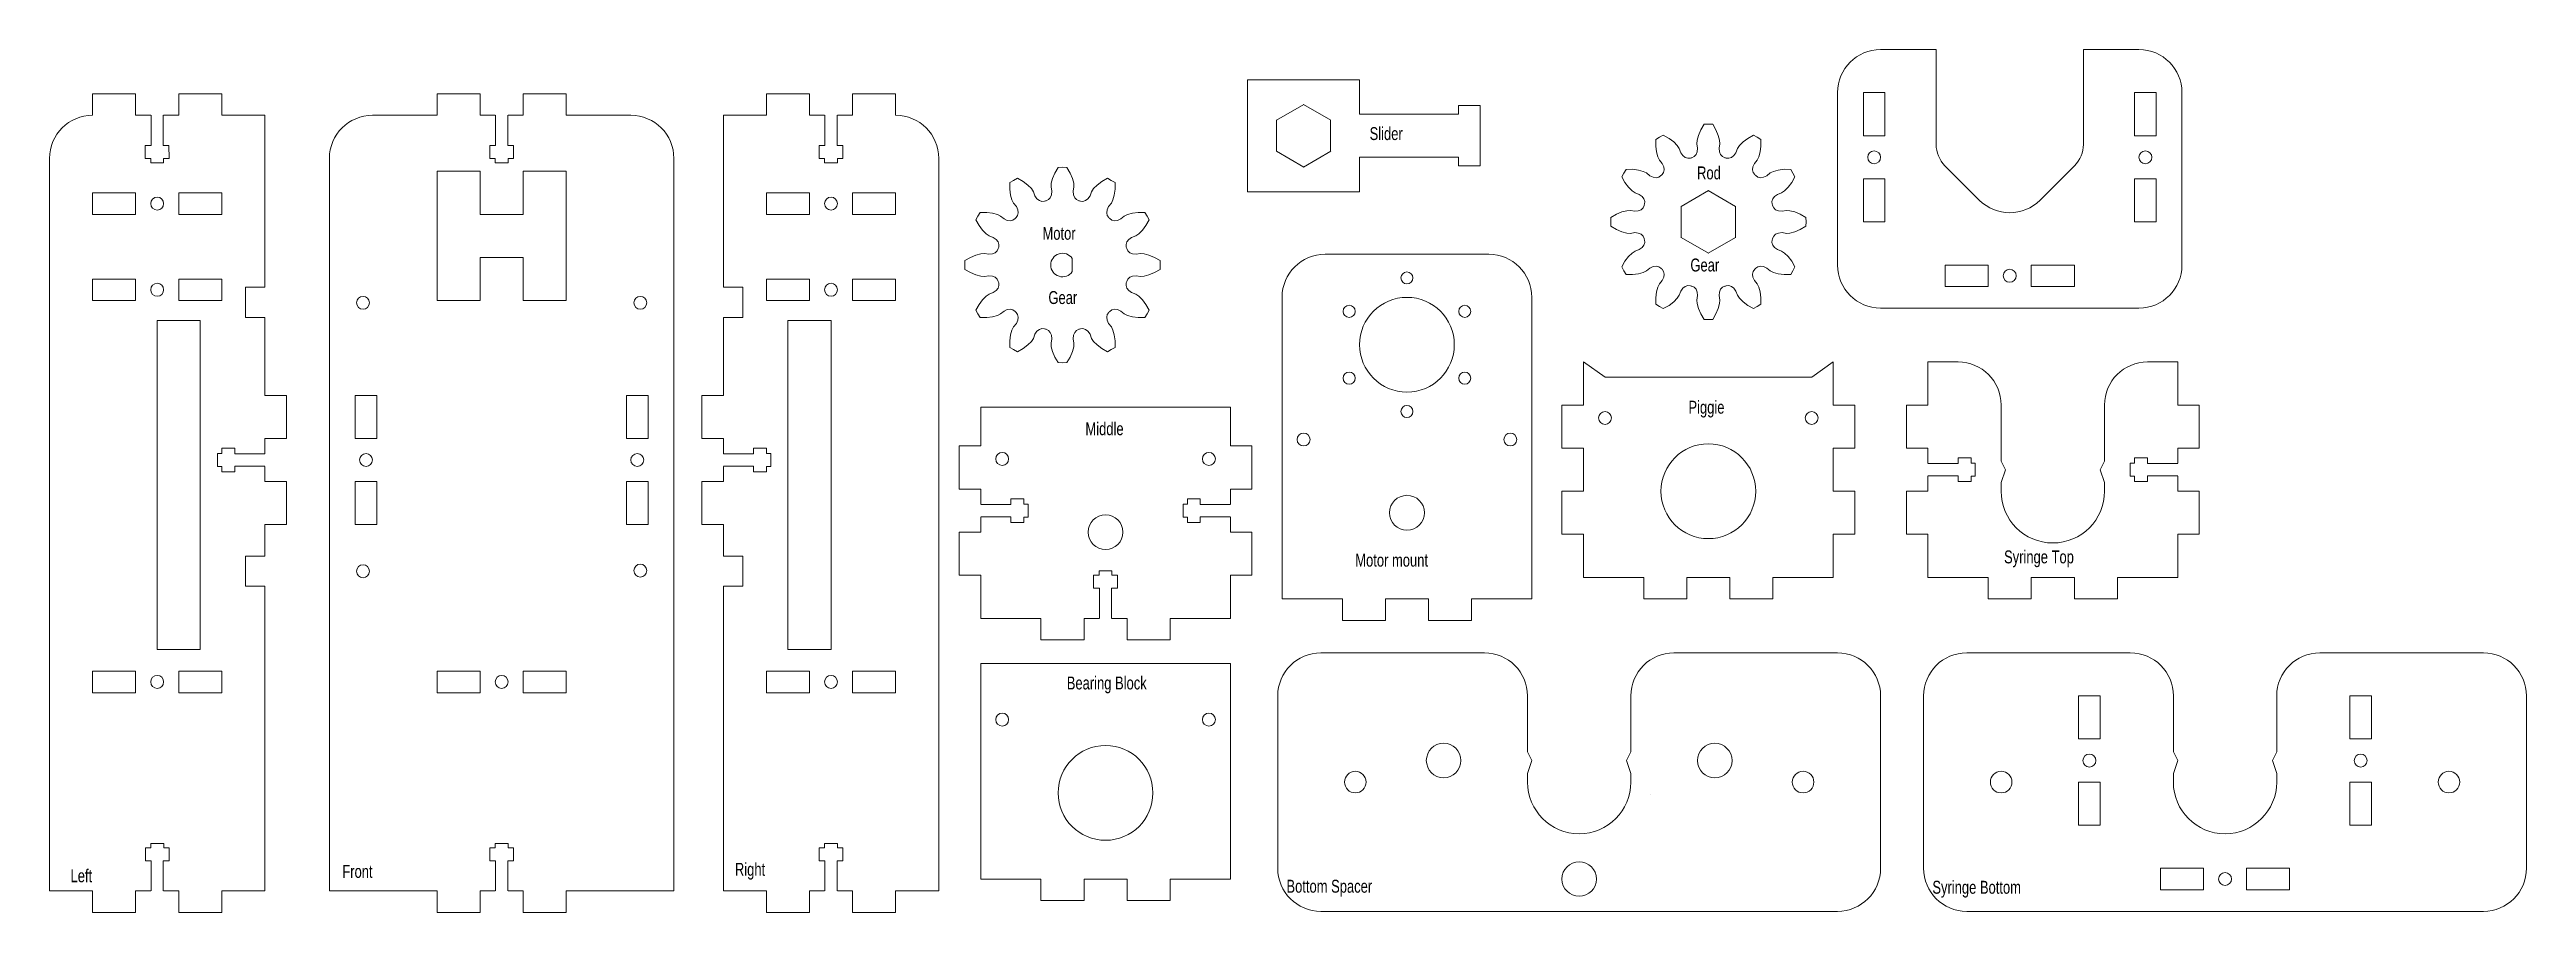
# Model space of a CAD drawing. Header units: millimetres. Extents: x -65 to 510, y -50 to 150.
import ezdxf

# ---------------------------------------------------------------- set-up
doc = ezdxf.new("R2010")
doc.units = ezdxf.units.MM
doc.layers.get('0').update_dxf_attribs({"linetype": 'CONTINUOUS', "lineweight": 0, "true_color": 0x000000})
for name, color, linetype, lineweight, true_color in [('bearing block', 7, 'CONTINUOUS', 0, 0x000000), ('bearing block text', 4, 'CONTINUOUS', 0, 0x00ffff), ('bottom spacer', 7, 'CONTINUOUS', 0, 0x000000), ('bottom spacer text', 4, 'CONTINUOUS', 0, 0x00ffff), ('front', 7, 'CONTINUOUS', 0, 0x000000), ('front text', 4, 'CONTINUOUS', 0, 0x00ffff), ('left', 7, 'CONTINUOUS', 0, 0x000000), ('left text', 4, 'CONTINUOUS', 0, 0x00ffff), ('middle', 7, 'CONTINUOUS', 0, 0x000000), ('middle text', 4, 'CONTINUOUS', 0, 0x00ffff), ('motor gear', 7, 'CONTINUOUS', 0, 0x000000), ('motor gear text', 4, 'CONTINUOUS', 0, 0x00ffff), ('motormount', 7, 'CONTINUOUS', 0, 0x000000), ('motormount text', 4, 'CONTINUOUS', 0, 0x00ffff), ('piggie', 7, 'CONTINUOUS', 0, 0x000000), ('piggie text', 4, 'CONTINUOUS', 0, 0x00ffff), ('right', 7, 'CONTINUOUS', 0, 0x000000), ('right text', 4, 'CONTINUOUS', 0, 0x00ffff), ('rod gear', 7, 'CONTINUOUS', 0, 0x000000), ('rod gear text', 4, 'CONTINUOUS', 0, 0x00ffff), ('slider', 7, 'CONTINUOUS', 0, 0x000000), ('slider text', 4, 'CONTINUOUS', 0, 0x00ffff), ('syringe bottom', 7, 'CONTINUOUS', 0, 0x000000), ('syringe bottom text', 4, 'CONTINUOUS', 0, 0x00ffff), ('syringe top', 7, 'CONTINUOUS', 0, 0x000000), ('syringe top text', 4, 'CONTINUOUS', 0, 0x00ffff), ('top', 7, 'CONTINUOUS', 0, 0x000000)]:
    doc.layers.add(name, color=color, linetype=linetype, lineweight=lineweight, true_color=true_color)
doc.styles.get("Standard").update_dxf_attribs({"font": 'txt', "width": 0.75})

# ---------------------------------------------------------------- blocks, each defined once
blk = doc.blocks.new('slots')
for p, q in [((-5, 2.5), (-15, 2.5)), ((-15, 2.5), (-15, -2.5)), ((-5, -2.5), (-5, 2.5)), ((5, 2.5), (15, 2.5)), ((5, -2.5), (5, 2.5)), ((15, 2.5), (15, -2.5)), ((-15, -2.5), (-5, -2.5)), ((5, -1.5), (5, -1.5)), ((15, -2.5), (5, -2.5))]:
    blk.add_line(p, q)
blk.add_circle((0, 0), 1.5)
blk = doc.blocks.new('tabs')
for p, q in [((-2.76, 7), (-2.76, 10)), ((-1.51, 10), (-2.76, 10)), ((-2.76, 7), (-1.41, 7)), ((1.49, 11), (-1.51, 11)), ((-1.51, 11), (-1.51, 10)), ((-1.41, 7), (-1.41, 0)), ((1.41, 0), (1.41, 7)), ((1.41, 7), (2.74, 7)), ((1.49, 10), (1.49, 11)), ((2.75, 10), (1.49, 10)), ((2.74, 7), (2.75, 10)), ((-15, 0), (-15, -5)), ((-5, 0), (-1.5, 0)), ((-5, -5), (-5, 0)), ((1.5, 0), (5, 0)), ((5, 0), (5, -5)), ((15, -5), (15, 0)), ((-15, -5), (-5, -5)), ((5, -5), (15, -5))]:
    blk.add_line(p, q)
blk = doc.blocks.new('tabs no ts')
for p, q in [((-5, 0), (5, 0)), ((-5, -5), (-5, 0)), ((-15, 0), (-15, -5)), ((-15, -5), (-5, -5)), ((5, 0), (5, -5)), ((5, -5), (15, -5)), ((15, -5), (15, 0))]:
    blk.add_line(p, q)

msp = doc.modelspace()

# ---------------------------------------------------------------- linework, layer by layer
msp.add_arc((170, 100), 2.73, 33.97889, 326.00488)
at = {"layer": 'bearing block'}
for p, q in [((151, 7.5), (151, -42.5)), ((151, 7.5), (209, 7.5)), ((209, 7.5), (209, -42.5)), ((151, -42.5), (165, -42.5)), ((195, -42.5), (209, -42.5))]:
    msp.add_line(p, q, dxfattribs=at)
for centre, radius in [((156, -5.5), 1.5), ((204, -5.5), 1.5), ((180, -22.5), 11), ((184, -22.5), 0)]:
    msp.add_circle(centre, radius, dxfattribs=at)
at = {"layer": 'bottom spacer'}
for p, q in [((230, 10), (268, 10)), ((312, 10), (350, 10)), ((220, -40), (220, 0)), ((278, 0), (278, -13)), ((360, 0), (360, -40)), ((302, -13), (302, 0)), ((279, -15), (278, -13)), ((278, -18), (279, -15)), ((301, -15), (302, -13)), ((302, -18), (301, -15)), ((278, -18), (278, -20)), ((302, -20), (302, -18)), ((302, -20), (302, -20)), ((306.59, -22.93), (306.59, -22.93)), ((350, -50), (230, -50))]:
    msp.add_line(p, q, dxfattribs=at)
for centre, radius in [((258.5, -14.99), 4), ((321.5, -15), 4), ((238, -20), 2.5), ((342, -20), 2.5), ((290, -42.5), 4)]:
    msp.add_circle(centre, radius, dxfattribs=at)
for centre, radius, start, end in [((230, 0), 10, 90, 180), ((268, 0), 10, 0, 90), ((312, 0), 10, 90, 180), ((350, 0), 10, 0, 90), ((290, -20), 12, 180, 0), ((230, -40), 10, 180, 270), ((350, -40), 10, 270, 360)]:
    msp.add_arc(centre, radius, start, end, dxfattribs=at)
at = {"layer": 'front'}
for p, q in [((9.75, 134.75), (24.75, 134.75)), ((54.75, 134.75), (69.75, 134.75)), ((-0.25, -45.25), (-0.25, 124.75)), ((34.75, 121.75), (24.75, 121.75)), ((24.75, 121.75), (24.75, 111.75)), ((34.75, 111.75), (34.75, 121.75)), ((54.75, 121.75), (44.75, 121.75)), ((44.75, 121.75), (44.75, 111.75)), ((54.75, 111.75), (54.75, 121.75)), ((79.75, -45.25), (79.75, 124.75)), ((24.75, 101.75), (24.75, 111.75)), ((34.75, 111.75), (44.75, 111.75)), ((54.75, 111.75), (54.75, 101.75)), ((24.75, 101.75), (24.75, 91.75)), ((34.75, 91.75), (34.75, 101.75)), ((34.75, 101.75), (44.75, 101.75)), ((44.75, 101.75), (44.75, 91.75)), ((54.75, 91.75), (54.75, 101.75)), ((24.75, 91.75), (34.75, 91.75)), ((44.75, 91.75), (54.75, 91.75)), ((24.75, -45.25), (-0.25, -45.25)), ((19.75, -45.25), (19.75, -45.25)), ((79.75, -45.25), (54.75, -45.25))]:
    msp.add_line(p, q, dxfattribs=at)
for centre in [(7.55, 91.23), (71.95, 91.23), (7.55, 28.94), (71.95, 29.08)]:
    msp.add_circle(centre, 1.5, dxfattribs=at)
for centre, start, end in [((-55.25, 124.75), 90, 180), ((9.75, 124.75), 90, 180), ((69.75, 124.75), 0, 90), ((131.25, 124.75), 0, 90)]:
    msp.add_arc(centre, 10, start, end, dxfattribs=at)
at = {"layer": 'left'}
for p, q in [((-55.25, 134.75), (-55.25, 134.75)), ((-15.25, 134.75), (-25.25, 134.75)), ((-15.25, 134.75), (-15.25, 94.85)), ((-65.25, -45.25), (-65.25, 124.75)), ((-30.25, 87.15), (-40.25, 87.15)), ((-40.25, 87.15), (-40.25, 10.75)), ((-30.25, 10.75), (-30.25, 87.15)), ((-15.25, 87.85), (-15.25, 69.75)), ((-15.25, 59.75), (-15.25, 56.16)), ((-15.25, 39.75), (-15.25, 32.45)), ((-15.25, 25.45), (-15.25, -45.25)), ((-40.25, 10.75), (-30.25, 10.75)), ((-55.25, -45.25), (-65.25, -45.25)), ((-15.25, -45.25), (-25.25, -45.25))]:
    msp.add_line(p, q, dxfattribs=at)
at = {"layer": 'middle'}
for p, q in [((151, 67), (209, 67)), ((151, 67), (151, 58)), ((209, 67), (209, 58)), ((151, 28), (151, 18)), ((209, 18), (209, 28)), ((165, 18), (151, 18)), ((195, 18), (209, 18))]:
    msp.add_line(p, q, dxfattribs=at)
for centre, radius in [((156, 55), 1.5), ((204, 55), 1.5), ((180, 38), 4.05)]:
    msp.add_circle(centre, radius, dxfattribs=at)
at = {"layer": 'motor gear'}
msp.add_line((172.26, 101.53), (172.26, 98.47), dxfattribs=at)
at = {"layer": 'motor gear', "color": 7, "true_color": 0xffffff}
msp.add_lwpolyline([(173.81, 114.91), (173.27, 115.17), (172.84, 115.63), (172.57, 116.28), (172.49, 117.11), (172.66, 118.12), (172.6, 118.96), (172.31, 120.09), (171.77, 121.35), (171.01, 122.66), (170, 122.68), (168.99, 122.66), (168.23, 121.35), (167.69, 120.09), (167.4, 118.96), (167.34, 118.12), (167.51, 117.11), (167.43, 116.28), (167.16, 115.63), (166.73, 115.17), (166.19, 114.91), (166.02, 114.87), (165.85, 114.82), (165.24, 114.77), (164.64, 114.96), (164.08, 115.38), (163.6, 116.06), (163.24, 117.02), (162.77, 117.72), (161.95, 118.55), (160.86, 119.37), (159.54, 120.12), (158.66, 119.64), (157.8, 119.12), (157.79, 117.6), (157.96, 116.24), (158.27, 115.12), (158.64, 114.36), (159.29, 113.57), (159.64, 112.81), (159.73, 112.12), (159.59, 111.5), (159.24, 111), (159.12, 110.88), (159, 110.76), (158.5, 110.41), (157.88, 110.27), (157.19, 110.36), (156.43, 110.71), (155.64, 111.36), (154.88, 111.73), (153.76, 112.04), (152.4, 112.21), (150.88, 112.2), (150.36, 111.34), (149.88, 110.46), (150.63, 109.14), (151.45, 108.05), (152.28, 107.23), (152.98, 106.76), (153.94, 106.4), (154.62, 105.92), (155.04, 105.36), (155.23, 104.76), (155.18, 104.15), (155.13, 103.98), (155.09, 103.81), (154.83, 103.27), (154.37, 102.84), (153.72, 102.57), (152.89, 102.49), (151.88, 102.66), (151.04, 102.6), (149.91, 102.31), (148.65, 101.77), (147.34, 101.01), (147.32, 100), (147.34, 98.99), (148.65, 98.23), (149.91, 97.69), (151.04, 97.4), (151.88, 97.34), (152.89, 97.51), (153.72, 97.43), (154.37, 97.16), (154.83, 96.73), (155.09, 96.19), (155.13, 96.02), (155.18, 95.85), (155.23, 95.24), (155.04, 94.64), (154.62, 94.08), (153.94, 93.6), (152.98, 93.24), (152.28, 92.77), (151.45, 91.95), (150.63, 90.86), (149.88, 89.54), (150.36, 88.66), (150.88, 87.8), (152.4, 87.79), (153.76, 87.96), (154.88, 88.27), (155.64, 88.64), (156.43, 89.29), (157.19, 89.64), (157.88, 89.73), (158.5, 89.59), (159, 89.24), (159.12, 89.12), (159.24, 89), (159.59, 88.5), (159.73, 87.88), (159.64, 87.19), (159.29, 86.43), (158.64, 85.64), (158.27, 84.88), (157.96, 83.76), (157.79, 82.4), (157.8, 80.88), (158.66, 80.36), (159.54, 79.88), (160.86, 80.63), (161.95, 81.45), (162.77, 82.28), (163.24, 82.98), (163.6, 83.94), (164.08, 84.62), (164.64, 85.04), (165.24, 85.23), (165.85, 85.18), (166.02, 85.13), (166.19, 85.09), (166.73, 84.83), (167.16, 84.37), (167.43, 83.72), (167.51, 82.89), (167.34, 81.88), (167.4, 81.04), (167.69, 79.91), (168.23, 78.65), (168.99, 77.34), (170, 77.32), (171.01, 77.34), (171.77, 78.65), (172.31, 79.91), (172.6, 81.04), (172.66, 81.88), (172.49, 82.89), (172.57, 83.72), (172.84, 84.37), (173.27, 84.83), (173.81, 85.09), (173.98, 85.13), (174.15, 85.18), (174.76, 85.23), (175.36, 85.04), (175.92, 84.62), (176.4, 83.94), (176.76, 82.98), (177.23, 82.28), (178.05, 81.45), (179.14, 80.63), (180.46, 79.88), (181.34, 80.36), (182.2, 80.88), (182.21, 82.4), (182.04, 83.76), (181.73, 84.88), (181.36, 85.64), (180.71, 86.43), (180.36, 87.19), (180.27, 87.88), (180.41, 88.5), (180.76, 89), (180.88, 89.12), (181, 89.24), (181.5, 89.59), (182.12, 89.73), (182.81, 89.64), (183.57, 89.29), (184.36, 88.64), (185.12, 88.27), (186.24, 87.96), (187.6, 87.79), (189.12, 87.8), (189.64, 88.66), (190.12, 89.54), (189.37, 90.86), (188.55, 91.95), (187.72, 92.77), (187.02, 93.24), (186.06, 93.6), (185.38, 94.08), (184.96, 94.64), (184.77, 95.24), (184.82, 95.85), (184.87, 96.02), (184.91, 96.19), (185.17, 96.73), (185.63, 97.16), (186.28, 97.43), (187.11, 97.51), (188.12, 97.34), (188.96, 97.4), (190.09, 97.69), (191.35, 98.23), (192.66, 98.99), (192.68, 100), (192.66, 101.01), (191.35, 101.77), (190.09, 102.31), (188.96, 102.6), (188.12, 102.66), (187.11, 102.49), (186.28, 102.57), (185.63, 102.84), (185.17, 103.27), (184.91, 103.81), (184.87, 103.98), (184.82, 104.15), (184.77, 104.76), (184.96, 105.36), (185.38, 105.92), (186.06, 106.4), (187.02, 106.76), (187.72, 107.23), (188.55, 108.05), (189.37, 109.14), (190.12, 110.46), (189.64, 111.34), (189.12, 112.2), (187.6, 112.21), (186.24, 112.04), (185.12, 111.73), (184.36, 111.36), (183.57, 110.71), (182.81, 110.36), (182.12, 110.27), (181.5, 110.41), (181, 110.76), (180.88, 110.88), (180.76, 111), (180.41, 111.5), (180.27, 112.12), (180.36, 112.81), (180.71, 113.57), (181.36, 114.36), (181.73, 115.12), (182.04, 116.24), (182.21, 117.6), (182.2, 119.12), (181.34, 119.64), (180.46, 120.12), (179.14, 119.37), (178.05, 118.55), (177.23, 117.72), (176.76, 117.02), (176.4, 116.06), (175.92, 115.38), (175.36, 114.96), (174.76, 114.77), (174.15, 114.82), (173.98, 114.87)], close=True, dxfattribs=at)
at = {"layer": 'motormount'}
for p, q in [((269, 102.5), (231, 102.5)), ((221, 92.5), (221, 72.5)), ((279, 92.5), (279, 22.5)), ((221, 72.5), (221, 22.5)), ((235, 22.5), (221, 22.5)), ((265, 22.5), (279, 22.5))]:
    msp.add_line(p, q, dxfattribs=at)
for centre, radius in [((250, 97), 1.4), ((250, 81.5), 11), ((236.58, 89.25), 1.4), ((263.42, 89.25), 1.4), ((236.58, 73.75), 1.4), ((263.42, 73.75), 1.4), ((250, 66), 1.4), ((226, 59.5), 1.5), ((274, 59.5), 1.5), ((250, 42.5), 4.05)]:
    msp.add_circle(centre, radius, dxfattribs=at)
for centre, start, end in [((231, 92.5), 90, 180), ((269, 92.5), 0, 90)]:
    msp.add_arc(centre, 10, start, end, dxfattribs=at)
at = {"layer": 'piggie'}
for p, q in [((291, 77.5), (291, 67.5)), ((291, 77.5), (296, 74)), ((344, 74), (349, 77.5)), ((349, 77.5), (349, 67.5)), ((296, 74), (344, 74)), ((291, 37.5), (291, 27.5)), ((349, 27.5), (349, 37.5)), ((305, 27.5), (291, 27.5)), ((335, 27.5), (349, 27.5))]:
    msp.add_line(p, q, dxfattribs=at)
for centre, radius in [((296, 64.5), 1.5), ((344, 64.5), 1.5), ((320, 47.5), 11)]:
    msp.add_circle(centre, radius, dxfattribs=at)
at = {"layer": 'right'}
for p, q in [((91.25, 134.75), (101.25, 134.75)), ((91.25, 134.75), (91.25, 94.85)), ((131.25, 134.75), (131.25, 134.75)), ((141.25, -45.25), (141.25, 124.75)), ((-19.75, 94.85), (-19.77, 87.85)), ((-19.75, 94.85), (-15.25, 94.85)), ((91.25, 94.85), (95.75, 94.85)), ((95.75, 94.85), (95.75, 87.85)), ((-19.77, 87.85), (-15.25, 87.85)), ((91.25, 87.85), (95.75, 87.85)), ((91.25, 87.85), (91.25, 69.75)), ((116.25, 87.15), (106.25, 87.15)), ((106.25, 87.15), (106.25, 10.75)), ((116.25, 10.75), (116.25, 87.15)), ((91.25, 59.75), (91.25, 56.16)), ((91.25, 39.75), (91.25, 32.45)), ((-19.76, 32.45), (-15.25, 32.45)), ((-19.76, 32.45), (-19.75, 25.45)), ((91.25, 32.45), (95.73, 32.45)), ((95.73, 32.45), (95.75, 25.45)), ((-19.75, 25.45), (-15.25, 25.45)), ((91.25, 25.45), (91.25, -45.25)), ((91.25, 25.45), (95.75, 25.45)), ((106.25, 10.75), (116.25, 10.75)), ((91.25, -45.25), (101.25, -45.25)), ((131.25, -45.25), (141.25, -45.25))]:
    msp.add_line(p, q, dxfattribs=at)
at = {"layer": 'rod gear'}
for p, q in [((320.05, 117.27), (313.67, 113.59)), ((319.95, 117.27), (326.33, 113.59)), ((313.72, 113.68), (313.72, 106.32)), ((326.27, 113.68), (326.27, 106.32)), ((313.67, 106.41), (320.05, 102.73)), ((326.33, 106.41), (319.95, 102.73))]:
    msp.add_line(p, q, dxfattribs=at)
at = {"layer": 'rod gear', "color": 7, "true_color": 0xffffff}
msp.add_lwpolyline([(323.81, 124.91), (323.27, 125.17), (322.84, 125.63), (322.57, 126.28), (322.49, 127.11), (322.66, 128.12), (322.6, 128.96), (322.31, 130.09), (321.77, 131.35), (321.01, 132.66), (320, 132.68), (318.99, 132.66), (318.23, 131.35), (317.69, 130.09), (317.4, 128.96), (317.34, 128.12), (317.51, 127.11), (317.43, 126.28), (317.16, 125.63), (316.73, 125.17), (316.19, 124.91), (316.02, 124.87), (315.85, 124.82), (315.24, 124.77), (314.64, 124.96), (314.08, 125.38), (313.6, 126.06), (313.24, 127.02), (312.77, 127.72), (311.95, 128.55), (310.86, 129.37), (309.54, 130.12), (308.66, 129.64), (307.8, 129.12), (307.79, 127.6), (307.96, 126.24), (308.27, 125.12), (308.64, 124.36), (309.29, 123.57), (309.64, 122.81), (309.73, 122.12), (309.59, 121.5), (309.24, 121), (309.12, 120.88), (309, 120.76), (308.5, 120.41), (307.88, 120.27), (307.19, 120.36), (306.43, 120.71), (305.64, 121.36), (304.88, 121.73), (303.76, 122.04), (302.4, 122.21), (300.88, 122.2), (300.36, 121.34), (299.88, 120.46), (300.63, 119.14), (301.45, 118.05), (302.28, 117.23), (302.98, 116.76), (303.94, 116.4), (304.62, 115.92), (305.04, 115.36), (305.23, 114.76), (305.18, 114.15), (305.13, 113.98), (305.09, 113.81), (304.83, 113.27), (304.37, 112.84), (303.72, 112.57), (302.89, 112.49), (301.88, 112.66), (301.04, 112.6), (299.91, 112.31), (298.65, 111.77), (297.34, 111.01), (297.32, 110), (297.34, 108.99), (298.65, 108.23), (299.91, 107.69), (301.04, 107.4), (301.88, 107.34), (302.89, 107.51), (303.72, 107.43), (304.37, 107.16), (304.83, 106.73), (305.09, 106.19), (305.13, 106.02), (305.18, 105.85), (305.23, 105.24), (305.04, 104.64), (304.62, 104.08), (303.94, 103.6), (302.98, 103.24), (302.28, 102.77), (301.45, 101.95), (300.63, 100.86), (299.88, 99.54), (300.36, 98.66), (300.88, 97.8), (302.4, 97.79), (303.76, 97.96), (304.88, 98.27), (305.64, 98.64), (306.43, 99.29), (307.19, 99.64), (307.88, 99.73), (308.5, 99.59), (309, 99.24), (309.12, 99.12), (309.24, 99), (309.59, 98.5), (309.73, 97.88), (309.64, 97.19), (309.29, 96.43), (308.64, 95.64), (308.27, 94.88), (307.96, 93.76), (307.79, 92.4), (307.8, 90.88), (308.66, 90.36), (309.54, 89.88), (310.86, 90.63), (311.95, 91.45), (312.77, 92.28), (313.24, 92.98), (313.6, 93.94), (314.08, 94.62), (314.64, 95.04), (315.24, 95.23), (315.85, 95.18), (316.02, 95.13), (316.19, 95.09), (316.73, 94.83), (317.16, 94.37), (317.43, 93.72), (317.51, 92.89), (317.34, 91.88), (317.4, 91.04), (317.69, 89.91), (318.23, 88.65), (318.99, 87.34), (320, 87.32), (321.01, 87.34), (321.77, 88.65), (322.31, 89.91), (322.6, 91.04), (322.66, 91.88), (322.49, 92.89), (322.57, 93.72), (322.84, 94.37), (323.27, 94.83), (323.81, 95.09), (323.98, 95.13), (324.15, 95.18), (324.76, 95.23), (325.36, 95.04), (325.92, 94.62), (326.4, 93.94), (326.76, 92.98), (327.23, 92.28), (328.05, 91.45), (329.14, 90.63), (330.46, 89.88), (331.34, 90.36), (332.2, 90.88), (332.21, 92.4), (332.04, 93.76), (331.73, 94.88), (331.36, 95.64), (330.71, 96.43), (330.36, 97.19), (330.27, 97.88), (330.41, 98.5), (330.76, 99), (330.88, 99.12), (331, 99.24), (331.5, 99.59), (332.12, 99.73), (332.81, 99.64), (333.57, 99.29), (334.36, 98.64), (335.12, 98.27), (336.24, 97.96), (337.6, 97.79), (339.12, 97.8), (339.64, 98.66), (340.12, 99.54), (339.37, 100.86), (338.55, 101.95), (337.72, 102.77), (337.02, 103.24), (336.06, 103.6), (335.38, 104.08), (334.96, 104.64), (334.77, 105.24), (334.82, 105.85), (334.87, 106.02), (334.91, 106.19), (335.17, 106.73), (335.63, 107.16), (336.28, 107.43), (337.11, 107.51), (338.12, 107.34), (338.96, 107.4), (340.09, 107.69), (341.35, 108.23), (342.66, 108.99), (342.68, 110), (342.66, 111.01), (341.35, 111.77), (340.09, 112.31), (338.96, 112.6), (338.12, 112.66), (337.11, 112.49), (336.28, 112.57), (335.63, 112.84), (335.17, 113.27), (334.91, 113.81), (334.87, 113.98), (334.82, 114.15), (334.77, 114.76), (334.96, 115.36), (335.38, 115.92), (336.06, 116.4), (337.02, 116.76), (337.72, 117.23), (338.55, 118.05), (339.37, 119.14), (340.12, 120.46), (339.64, 121.34), (339.12, 122.2), (337.6, 122.21), (336.24, 122.04), (335.12, 121.73), (334.36, 121.36), (333.57, 120.71), (332.81, 120.36), (332.12, 120.27), (331.5, 120.41), (331, 120.76), (330.88, 120.88), (330.76, 121), (330.41, 121.5), (330.27, 122.12), (330.36, 122.81), (330.71, 123.57), (331.36, 124.36), (331.73, 125.12), (332.04, 126.24), (332.21, 127.6), (332.2, 129.12), (331.34, 129.64), (330.46, 130.12), (329.14, 129.37), (328.05, 128.55), (327.23, 127.72), (326.76, 127.02), (326.4, 126.06), (325.92, 125.38), (325.36, 124.96), (324.76, 124.77), (324.15, 124.82), (323.98, 124.87)], close=True, dxfattribs=at)
at = {"layer": 'slider'}
for p, q in [((226, 143), (213, 143)), ((213, 143), (213, 117)), ((239, 143), (226, 143)), ((239, 135), (239, 143)), ((226.05, 137.27), (219.67, 133.59)), ((219.72, 133.68), (219.72, 126.32)), ((225.95, 137.27), (232.33, 133.59)), ((232.27, 133.68), (232.27, 126.32)), ((262, 135), (239, 135)), ((262, 135), (262, 137)), ((262, 137), (267, 137)), ((262, 135), (262, 137)), ((267, 137), (267, 123)), ((219.67, 126.41), (226.05, 122.73)), ((232.33, 126.41), (225.95, 122.73)), ((239, 117), (239, 125)), ((239, 125), (262, 125)), ((262, 123), (262, 125)), ((267, 123), (262, 123)), ((213, 117), (239, 117))]:
    msp.add_line(p, q, dxfattribs=at)
at = {"layer": 'syringe bottom'}
for p, q in [((380, 10), (418, 10)), ((462, 10), (500, 10)), ((370, -40), (370, 0)), ((370, -40), (370, 0)), ((428, 0), (428, -13)), ((452, -13), (452, 0)), ((510, 0), (510, -40)), ((429, -15), (428, -13)), ((428, -18), (429, -15)), ((451, -15), (452, -13)), ((452, -18), (451, -15)), ((428, -18), (428, -20)), ((452, -20), (452, -18)), ((452, -20), (452, -20)), ((500, -50), (380, -50)), ((500, -50), (380, -50))]:
    msp.add_line(p, q, dxfattribs=at)
for centre in [(388, -20), (492, -20)]:
    msp.add_circle(centre, 2.5, dxfattribs=at)
for centre, radius, start, end in [((380, 0), 10, 90, 180), ((418, 0), 10, 0, 90), ((462, 0), 10, 90, 180), ((500, 0), 10, 0, 90), ((440, -20), 12, 180, 0), ((380, -40), 10, 180, 270), ((500, -40), 10, 270, 0)]:
    msp.add_arc(centre, radius, start, end, dxfattribs=at)
at = {"layer": 'syringe top'}
for p, q in [((371, 77.5), (371, 67.5)), ((371, 77.5), (378, 77.5)), ((422, 77.5), (429, 77.5)), ((429, 77.5), (429, 67.5)), ((388, 67.5), (388, 54.5)), ((412, 54.5), (412, 67.5)), ((389, 52.5), (388, 54.5)), ((388, 49.5), (389, 52.5)), ((411, 52.5), (412, 54.5)), ((412, 49.5), (411, 52.5)), ((388, 49.5), (388, 47.5)), ((412, 47.5), (412, 49.5)), ((412, 48.5), (412, 48.5)), ((371, 37.5), (371, 27.5)), ((429, 27.5), (429, 37.5)), ((385, 27.5), (371, 27.5)), ((415, 27.5), (429, 27.5))]:
    msp.add_line(p, q, dxfattribs=at)
for centre, radius, start, end in [((378, 67.5), 10, 0, 90), ((422, 67.5), 10, 90, 180), ((400, 47.5), 12, 180, 0)]:
    msp.add_arc(centre, radius, start, end, dxfattribs=at)
at = {"layer": 'top'}
for p, q in [((360, 150), (372.9, 150)), ((372.9, 128), (372.9, 150)), ((407.1, 150), (420, 150)), ((407.1, 128), (407.1, 150)), ((350, 140), (350, 100)), ((430, 100), (430, 140)), ((382.93, 115.07), (374.95, 123.05)), ((397.07, 115.07), (405.05, 123.05)), ((420, 90), (360, 90))]:
    msp.add_line(p, q, dxfattribs=at)
for centre, radius, start, end in [((360, 140), 10, 90, 180), ((420, 140), 10, 360, 90), ((379.9, 128), 7, 180, 225), ((400.1, 128), 7, 315, 0), ((390, 122.14), 10, 225, 315), ((390, 122.14), 10, 225, 315), ((360, 100), 10, 180, 270), ((420, 100), 10, 270, 360)]:
    msp.add_arc(centre, radius, start, end, dxfattribs=at)

# ---------------------------------------------------------------- block references
for name, p, rotation in [('slots', (358.5, 125), 90), ('slots', (421.5, 125), 90), ('tabs', (91.25, 54.75), 270), ('tabs no ts', (291, 52.5), 270)]:
    msp.add_blockref(name, p, dxfattribs=dict(rotation=rotation))
for name, p in [('slots', (390, 97.5)), ('tabs', (116.25, -45.25))]:
    msp.add_blockref(name, p)
at = {"yscale": -1}
for p, rotation in [((-15.25, 54.75), 270), ((-40.25, -45.25), 180)]:
    msp.add_blockref('tabs', p, dxfattribs=dict(at, rotation=rotation))
at = {"layer": 'bearing block'}
msp.add_blockref('tabs no ts', (180, -42.5), dxfattribs=at)
at = {"layer": 'front'}
for name, p, rotation in [('tabs', (39.75, 134.75), 180), ('slots', (8.25, 54.75), 90), ('slots', (71.25, 54.75), 90)]:
    msp.add_blockref(name, p, dxfattribs=dict(at, rotation=rotation))
for name, p in [('slots', (39.75, 3.25)), ('tabs', (39.75, -45.25))]:
    msp.add_blockref(name, p, dxfattribs=at)
at = {"layer": 'left', "yscale": -1}
for name, p, rotation in [('tabs', (-40.25, 134.75), 360), ('slots', (-40.25, 114.25), 180), ('slots', (-40.25, 94.25), 180), ('slots', (-40.25, 3.25), 180)]:
    msp.add_blockref(name, p, dxfattribs=dict(at, rotation=rotation))
at = {"layer": 'middle'}
for p, rotation in [((151, 43), 270), ((209, 43), 90)]:
    msp.add_blockref('tabs', p, dxfattribs=dict(at, rotation=rotation))
msp.add_blockref('tabs', (180, 18), dxfattribs=at)
at = {"layer": 'motormount'}
msp.add_blockref('tabs no ts', (250, 22.5), dxfattribs=at)
at = {"layer": 'piggie', "rotation": 90}
msp.add_blockref('tabs no ts', (349, 52.5), dxfattribs=at)
at = {"layer": 'piggie'}
msp.add_blockref('tabs no ts', (320, 27.5), dxfattribs=at)
at = {"layer": 'right', "rotation": 180}
msp.add_blockref('tabs', (116.25, 134.75), dxfattribs=at)
at = {"layer": 'right'}
for p in [(116.25, 114.25), (116.25, 94.25), (116.25, 3.25)]:
    msp.add_blockref('slots', p, dxfattribs=at)
at = {"layer": 'syringe bottom', "rotation": 90}
for p in [(408.5, -15), (471.5, -15)]:
    msp.add_blockref('slots', p, dxfattribs=at)
at = {"layer": 'syringe bottom'}
msp.add_blockref('slots', (440, -42.5), dxfattribs=at)
at = {"layer": 'syringe top'}
for p, rotation in [((371, 52.5), 270), ((429, 52.5), 90)]:
    msp.add_blockref('tabs', p, dxfattribs=dict(at, rotation=rotation))
msp.add_blockref('tabs no ts', (400, 27.5), dxfattribs=at)

# ---------------------------------------------------------------- texts
at = {"layer": 'bearing block text', "insert": (171, 4.5), "char_height": 3, "width": 100, "attachment_point": 1}
msp.add_mtext('Bearing\\~Block', dxfattribs=at)
at = {"layer": 'bottom spacer text', "insert": (222.02, -42.67), "char_height": 3, "width": 100, "attachment_point": 1}
msp.add_mtext('Bottom\\~Spacer', dxfattribs=at)
at = {"layer": 'front text', "insert": (2.75, -39.25), "char_height": 3, "width": 100, "attachment_point": 1}
msp.add_mtext('Front', dxfattribs=at)
at = {"layer": 'left text', "insert": (-55.35, -40.25), "char_height": 3, "width": 100, "attachment_point": 3}
msp.add_mtext('Left', dxfattribs=at)
at = {"layer": 'middle text', "insert": (175.33, 63.5), "char_height": 3, "width": 100, "attachment_point": 1}
msp.add_mtext('Middle', dxfattribs=at)
at = {"layer": 'motor gear text', "char_height": 3, "width": 100, "attachment_point": 1}
for s, insert in [('Motor', (165.36, 108.86)), ('Gear', (166.74, 93.95))]:
    msp.add_mtext(s, dxfattribs=dict(at, insert=insert))
at = {"layer": 'motormount text', "insert": (238, 33), "char_height": 3, "width": 100, "attachment_point": 1}
msp.add_mtext('Motor\\~mount', dxfattribs=at)
at = {"layer": 'piggie text', "insert": (315.38, 68.5), "char_height": 3, "width": 100, "attachment_point": 1}
msp.add_mtext('Piggie', dxfattribs=at)
at = {"layer": 'right text', "insert": (93.92, -38.75), "char_height": 3, "width": 100, "attachment_point": 1}
msp.add_mtext('Right', dxfattribs=at)
at = {"layer": 'rod gear text', "char_height": 3, "width": 100, "attachment_point": 1}
for s, insert in [('Rod', (317.38, 122.88)), ('Gear', (315.83, 101.5))]:
    msp.add_mtext(s, dxfattribs=dict(at, insert=insert))
at = {"layer": 'slider text', "insert": (241.33, 132), "char_height": 3, "width": 100, "attachment_point": 1}
msp.add_mtext('Slider', dxfattribs=at)
at = {"layer": 'syringe bottom text', "insert": (372.03, -42.91), "char_height": 3, "width": 100, "attachment_point": 1}
msp.add_mtext('Syringe\\~Bottom', dxfattribs=at)
at = {"layer": 'syringe top text', "insert": (388.67, 33.76), "char_height": 3, "width": 100, "attachment_point": 1}
msp.add_mtext('Syringe\\~Top', dxfattribs=at)

doc.saveas('drawing.dxf')
